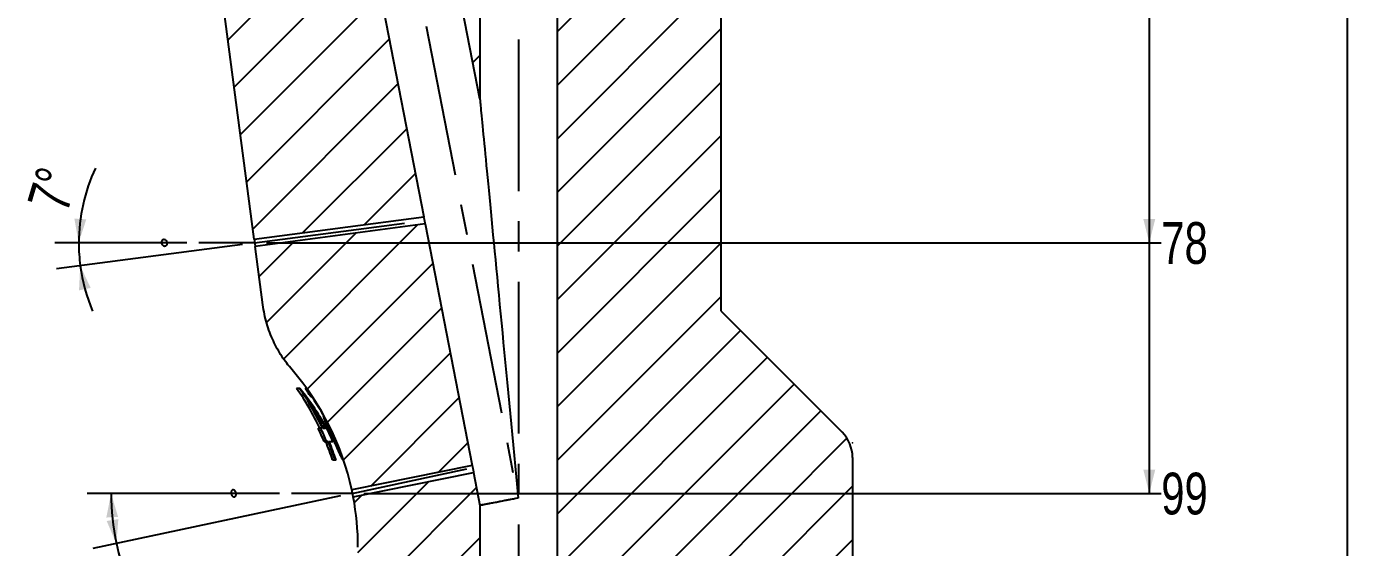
# Model space of a CAD drawing. Header units: millimetres. Extents: x 8 to 871, y 8 to 585.
# Drawn here: x 361 to 473.7, y 326.3 to 369.9 of the extents above; entities that cross this region are included whole.
import ezdxf

# ---------------------------------------------------------------- set-up
doc = ezdxf.new("R2010")
doc.units = ezdxf.units.MM
doc.header["$PDSIZE"] = -1
doc.linetypes.add('CENTERX2', pattern=[20.32, 12.7, -2.54, 2.54, -2.54])
for name, color, linetype in [('CENTERLINE', 4, 'CENTERX2'), ('DIMENSIONS', 2, 'Continuous'), ('HATCH', 3, 'Continuous')]:
    doc.layers.add(name, color=color, linetype=linetype)
doc.layers.add('OUTLINE', color=7, linetype='Continuous', lineweight=25)
doc.styles.add('SLDTEXTSTYLE0', font='TXT', dxfattribs={"width": 0.75})
doc.dimstyles.new('SLDDIMSTYLE3', dxfattribs={"dimtxt": 3.5, "dimasz": 2, "dimexe": 0, "dimexo": 0.0625, "dimgap": 0.875, "dimtad": 1, "dimrnd": 1e-09, "dimzin": 12, "dimdsep": 46, "dimtxsty": 'SLDTEXTSTYLE0', "dimsah": 1, "dimcen": 0.09, "dimadec": 0, "dimazin": 3, "dimtol": 1, "dimtp": 0.05, "dimtm": 0.05, "dimtfac": 1, "dimtofl": 0, "dimtmove": 0, "dimatfit": 3, "dimfxl": 0, "dimfrac": 2, "dimtolj": 1, "dimarcsym": 0})
doc.dimstyles.new('SLDDIMSTYLE6', dxfattribs={"dimtxt": 3.5, "dimasz": 2, "dimexe": 0, "dimexo": 0.0625, "dimgap": 0.875, "dimtad": 0, "dimtih": 1, "dimtoh": 1, "dimrnd": 1e-09, "dimzin": 12, "dimdsep": 46, "dimtxsty": 'SLDTEXTSTYLE0', "dimsah": 1, "dimcen": 0.09, "dimadec": 0, "dimazin": 3, "dimtfac": 1, "dimtofl": 0, "dimtmove": 0, "dimatfit": 3, "dimfxl": 0, "dimfrac": 2, "dimtolj": 1, "dimtzin": 12, "dimarcsym": 0})
doc.dimstyles.new('SLDDIMSTYLE7', dxfattribs={"dimtxt": 3.5, "dimasz": 2, "dimexe": 0, "dimexo": 0.0625, "dimgap": 0.875, "dimtad": 1, "dimdec": 4, "dimzin": 12, "dimdsep": 46, "dimtxsty": 'SLDTEXTSTYLE0', "dimsah": 1, "dimcen": 0.09, "dimadec": 0, "dimazin": 3, "dimtfac": 1, "dimtdec": 0, "dimtofl": 0, "dimtmove": 0, "dimatfit": 3, "dimfxl": 0, "dimfrac": 2, "dimtolj": 1, "dimtzin": 12, "dimarcsym": 0})

# ---------------------------------------------------------------- blocks, each defined once
blk = doc.blocks.new('_D_9')
at = {"layer": 'DIMENSIONS'}
for p, q in [((455.1, 372.83), (455.1, 351.83)), ((381.05, 351.83), (456.1, 351.83))]:
    blk.add_line(p, q, dxfattribs=at)
blk.add_solid([(455.1, 351.83), (455.6, 353.83), (454.6, 353.83)], dxfattribs=at)
at = {"layer": 'DIMENSIONS', "insert": (456.1, 353.57), "char_height": 3.5, "attachment_point": 1, "style": 'SLDTEXTSTYLE0'}
blk.add_mtext('78', dxfattribs=at)
blk = doc.blocks.new('_D_10')
at = {"layer": 'DIMENSIONS'}
for p, q in [((455.1, 351.83), (455.1, 330.83)), ((389.24, 330.83), (456.1, 330.83))]:
    blk.add_line(p, q, dxfattribs=at)
blk.add_solid([(455.1, 330.83), (455.6, 332.83), (454.6, 332.83)], dxfattribs=at)
at = {"layer": 'DIMENSIONS', "insert": (456.1, 332.57), "char_height": 3.5, "attachment_point": 1, "style": 'SLDTEXTSTYLE0'}
blk.add_mtext('99', dxfattribs=at)
blk = doc.blocks.new('_D_11')
at = {"layer": 'DIMENSIONS'}
for p, q in [((382.15, 330.83), (366.03, 330.83)), ((387.26, 330.63), (366.51, 326.21))]:
    blk.add_line(p, q, dxfattribs=at)
for start, end in [(180, 192.0175), (192.0175, 227.7127)]:
    blk.add_arc((388.24, 330.83), 20.21, start, end, dxfattribs=at)
for points in [[(368.03, 330.83), (367.63, 328.81), (368.62, 328.86)], [(368.47, 326.63), (368.64, 328.68), (367.66, 328.52)]]:
    blk.add_solid(points, dxfattribs=at)
at = {"layer": 'DIMENSIONS', "insert": (373.68, 323.98), "char_height": 3.5, "attachment_point": 1, "rotation": 307.8343, "style": 'SLDTEXTSTYLE0'}
blk.add_mtext('12°', dxfattribs=at)
blk = doc.blocks.new('_D_17')
at = {"layer": 'DIMENSIONS'}
for p, q in [((374.39, 351.83), (363.31, 351.83)), ((379.05, 351.7), (363.46, 349.65))]:
    blk.add_line(p, q, dxfattribs=at)
for start, end in [(154.7995, 180), (180, 187.4918), (187.4918, 202.9191)]:
    blk.add_arc((380.05, 351.83), 14.73, start, end, dxfattribs=at)
for points in [[(365.31, 351.83), (365.95, 353.8), (364.95, 353.86)], [(365.44, 349.91), (365.34, 347.85), (366.32, 348.05)]]:
    blk.add_solid(points, dxfattribs=at)
at = {"layer": 'DIMENSIONS', "insert": (360.97, 355.2), "char_height": 3.5, "attachment_point": 1, "rotation": 73.3935, "style": 'SLDTEXTSTYLE0'}
blk.add_mtext('7°', dxfattribs=at)
blk = doc.blocks.new('_D_31')
at = {"layer": 'DIMENSIONS'}
for p, q in [((435.59, 429.83), (473.7, 429.83)), ((471.7, 429.83), (471.7, 187.34)), ((387.93, 187.34), (473.7, 187.34))]:
    blk.add_line(p, q, dxfattribs=at)
for points in [[(471.7, 429.83), (471.2, 427.83), (472.2, 427.83)], [(471.7, 187.34), (472.2, 189.34), (471.2, 189.34)]]:
    blk.add_solid(points, dxfattribs=at)
at = {"layer": 'DIMENSIONS', "attachment_point": 1, "rotation": 90, "style": 'SLDTEXTSTYLE0'}
for s, insert, char_height in [('±0,05', (468.2, 311.09), 2.5), ('242,5', (467.19, 298.16), 3.5)]:
    blk.add_mtext(s, dxfattribs=dict(at, insert=insert, char_height=char_height))

msp = doc.modelspace()

# ---------------------------------------------------------------- hatches: boundary and pattern name
at = {"layer": 'HATCH'}
h = msp.add_hatch(dxfattribs=at)
h.set_pattern_fill('ANSI31', color=256, angle=3e-322, style=0)
h.paths.add_polyline_path([(389.53472, 429.83342), (386.14021, 429.83342), (398.95884, 363.88728), (398.95884, 429.83342), (394.00343, 429.83342), (394.00343, 429.73342), (393.44746, 429.73342), (393.44746, 429.83342), (392.13132, 429.83342), (392.13132, 429.73342), (391.57995, 429.73342), (391.57995, 429.83342), (390.32702, 429.83342), (390.32702, 429.73342), (389.53472, 429.73342)], flags=0)
h = msp.add_hatch(dxfattribs=at)
h.set_pattern_fill('ANSI31', color=256, angle=3e-322, style=0)
edge = h.paths.add_edge_path(flags=0)
edge.add_arc((427.20884, 159.8852), 3, 270, 360)
edge.add_line((430.20884, 159.8852), (430.20884, 204.63342))
edge.add_line((430.20884, 204.63342), (424.35884, 204.63342))
edge.add_line((424.35884, 204.63342), (424.35884, 271.73342))
edge.add_line((424.35884, 271.73342), (411.35884, 271.73342))
edge.add_line((411.35884, 271.73342), (409.31591, 275.13342))
edge.add_line((409.31591, 275.13342), (411.35884, 278.53342))
edge.add_line((411.35884, 278.53342), (424.35884, 278.53342))
edge.add_line((424.35884, 278.53342), (424.35884, 284.73342))
edge.add_line((424.35884, 284.73342), (430.20884, 284.73342))
edge.add_line((430.20884, 284.73342), (430.20884, 333.84078))
edge.add_arc((427.20884, 333.84078), 3, 0, 45)
edge.add_line((429.33016, 335.9621), (419.15884, 346.13342))
edge.add_line((419.15884, 346.13342), (419.15884, 410.83342))
edge.add_line((419.15884, 410.83342), (419.15884, 429.83342))
edge.add_line((419.15884, 429.83342), (405.45884, 429.83342))
edge.add_line((405.45884, 429.83342), (405.45884, 156.8852))
edge.add_line((405.45884, 156.8852), (427.20884, 156.8852))
h = msp.add_hatch(dxfattribs=at)
h.set_pattern_fill('ANSI31', color=256, angle=3e-322, style=0)
h.paths.add_polyline_path([(390.32445, 374.24188), (377.35248, 372.53598), (380.03589, 352.13086), (394.25883, 354.00127)], flags=0)
h = msp.add_hatch(dxfattribs=at)
h.set_pattern_fill('ANSI31', color=256, angle=3e-322, style=0)
edge = h.paths.add_edge_path(flags=0)
edge.add_spline(control_points=[(380.75872, 346.63433), (381.16567, 343.5398), (383.20683, 341.17856)], knot_values=[0, 0, 0, 1, 1, 1], weights=[1, 0.957948102, 1], degree=2, periodic=0)
edge.add_arc((366.03384, 326.33342), 22.7, 12.1911692, 40.8416719, ccw=False)
edge.add_line((388.22192, 331.12707), (398.30858, 333.16712))
edge.add_line((398.30858, 333.16712), (394.37353, 353.41119))
edge.add_line((394.37353, 353.41119), (380.11412, 351.53598))
edge.add_line((380.11412, 351.53598), (380.75872, 346.63433))
h = msp.add_hatch(dxfattribs=at)
h.set_pattern_fill('ANSI31', color=256, angle=3e-322, style=0)
edge = h.paths.add_edge_path(flags=0)
edge.add_line((388.32693, 292.58989), (388.31504, 292.07704))
edge.add_line((388.31504, 292.07704), (388.11499, 292.07704))
edge.add_line((388.11499, 292.07704), (388.09674, 291.28966))
edge.add_spline(control_points=[(388.09674, 291.28966), (388.16342, 291.28966), (388.2301, 291.28966), (388.29679, 291.28966)], knot_values=[0.000027145, 0.000027145, 0.000027145, 0.000027145, 0.000227198, 0.000227198, 0.000227198, 0.000227198], weights=[1, 1, 1, 1], degree=3, periodic=0)
edge.add_line((388.29679, 291.28966), (388.20941, 287.51979))
edge.add_spline(control_points=[(388.20941, 287.51979), (388.14272, 287.51979), (388.07604, 287.51979), (388.00935, 287.51979)], knot_values=[0.000063401, 0.000063401, 0.000063401, 0.000063401, 0.000263455, 0.000263455, 0.000263455, 0.000263455], weights=[1, 1, 1, 1], degree=3, periodic=0)
edge.add_line((388.00935, 287.51979), (387.8951, 282.59093))
edge.add_spline(control_points=[(387.8951, 282.59093), (387.96179, 282.59093), (388.02847, 282.59093), (388.09516, 282.59093)], knot_values=[0.000003479, 0.000003479, 0.000003479, 0.000003479, 0.000203532, 0.000203532, 0.000203532, 0.000203532], weights=[1, 1, 1, 1], degree=3, periodic=0)
edge.add_line((388.09516, 282.59093), (388.01693, 279.21584))
edge.add_spline(control_points=[(388.01693, 279.21584), (387.95024, 279.21584), (387.88356, 279.21584), (387.81687, 279.21584)], knot_values=[0.00007805, 0.00007805, 0.00007805, 0.00007805, 0.000278104, 0.000278104, 0.000278104, 0.000278104], weights=[1, 1, 1, 1], degree=3, periodic=0)
edge.add_line((387.81687, 279.21584), (387.74802, 276.24542))
edge.add_line((387.74802, 276.24542), (387.94807, 276.24542))
edge.add_line((387.94807, 276.24542), (387.90636, 274.44593))
edge.add_line((387.90636, 274.44593), (387.70631, 274.44593))
edge.add_line((387.70631, 274.44593), (386.33384, 215.2352))
edge.add_arc((396.33118, 215.00347), 10.00003, 178.6721568, 196.096265)
edge.add_line((386.72318, 212.23094), (387.94978, 207.98024))
edge.add_arc((368.73384, 202.4352), 20, 0, 16.096265, ccw=False)
edge.add_line((388.73384, 202.4352), (388.73384, 196.6352))
edge.add_arc((363.80884, 196.6352), 24.925, 338.0918747, 360, ccw=False)
edge.add_line((386.93384, 187.3352), (398.95884, 182.95846))
edge.add_line((398.95884, 182.95846), (398.95884, 329.8218))
edge.add_line((398.95884, 329.8218), (398.42307, 332.57812))
edge.add_line((398.42307, 332.57812), (388.34086, 330.53898))
edge.add_arc((366.03384, 326.33342), 22.7, 0, 10.6766993, ccw=False)
edge.add_line((388.73384, 326.33342), (388.73384, 318.83342))
edge.add_arc((383.73384, 318.83342), 5, 358.6721568, 360, ccw=False)
edge.add_line((388.7325, 318.71755), (388.38532, 303.7398))
edge.add_line((388.38532, 303.7398), (388.58538, 303.7398))
edge.add_line((388.58538, 303.7398), (388.56448, 302.83817))
edge.add_line((388.56448, 302.83817), (388.36442, 302.83817))
edge.add_line((388.36442, 302.83817), (388.33309, 301.48648))
edge.add_spline(control_points=[(388.33309, 301.48648), (388.39978, 301.48648), (388.46646, 301.48648), (388.53314, 301.48648)], knot_values=[0.000032234, 0.000032234, 0.000032234, 0.000032234, 0.000232288, 0.000232288, 0.000232288, 0.000232288], weights=[1, 1, 1, 1], degree=3, periodic=0)
edge.add_line((388.53314, 301.48648), (388.35458, 293.78268))
edge.add_line((388.35458, 293.78268), (388.15452, 293.78268))
edge.add_line((388.15452, 293.78268), (388.14975, 293.57667))
edge.add_line((388.14975, 293.57667), (388.3498, 293.57667))
edge.add_line((388.3498, 293.57667), (388.33735, 293.03935))
edge.add_spline(control_points=[(388.33735, 293.03935), (388.27066, 293.03935), (388.20398, 293.03935), (388.13729, 293.03935)], knot_values=[0.000008576, 0.000008576, 0.000008576, 0.000008576, 0.00020863, 0.00020863, 0.00020863, 0.00020863], weights=[1, 1, 1, 1], degree=3, periodic=0)
edge.add_line((388.13729, 293.03935), (388.12687, 292.58989))
edge.add_line((388.12687, 292.58989), (388.32693, 292.58989))

# ---------------------------------------------------------------- linework, layer by layer
at = {"color": 51, "linetype": 'Continuous', "lineweight": 18}
msp.add_point((430.20884, 335.08342), dxfattribs=at)
at = {"layer": 'CENTERLINE'}
for p, q in [((382.82938, 429.83342), (402.20884, 330.13474)), ((402.20884, 429.83342), (402.20884, 155.70133)), ((380.04523, 351.83342), (393.89382, 353.6546)), ((380.04523, 351.83342), (375.3898, 351.83342)), ((388.23635, 330.83342), (397.87337, 332.88491)), ((388.23635, 330.83342), (383.14706, 330.83342))]:
    msp.add_line(p, q, dxfattribs=at)
at = {"layer": 'OUTLINE'}
for p, q in [((398.95884, 363.88728), (386.14021, 429.83342)), ((398.95884, 429.83342), (398.95884, 363.88728)), ((405.45884, 156.8852), (405.45884, 429.83342)), ((419.15884, 410.83342), (419.15884, 346.13342)), ((390.32445, 374.24188), (394.25883, 354.00127)), ((380.03589, 352.13086), (377.35248, 372.53598)), ((380.03589, 352.13086), (394.25883, 354.00127)), ((394.37353, 353.41119), (380.11412, 351.53598)), ((394.37353, 353.41119), (398.30858, 333.16712)), ((380.75872, 346.63433), (380.11412, 351.53598)), ((419.15884, 346.13342), (429.33016, 335.9621)), ((383.85266, 339.63748), (383.59002, 339.63748)), ((384.79196, 339.0921), (384.66328, 339.0921)), ((384.80853, 338.37895), (384.6843, 338.37895)), ((384.85325, 339.00531), (384.75293, 339.00531)), ((385.95893, 337.20834), (385.92845, 337.20834)), ((385.96295, 337.14057), (385.99497, 337.14057)), ((385.53183, 336.31068), (385.39596, 336.31068)), ((385.74809, 336.31068), (385.53183, 336.31068)), ((385.81182, 336.31068), (386.01675, 336.31068)), ((386.12117, 336.31068), (386.01675, 336.31068)), ((386.22873, 336.69831), (386.17504, 336.69831)), ((386.47731, 336.0162), (386.35278, 336.0162)), ((385.89856, 335.17111), (386.03662, 335.17111)), ((386.24757, 335.17111), (386.03662, 335.17111)), ((386.32113, 335.17111), (386.63546, 335.17111)), ((387.2399, 334.28152), (387.2922, 334.28152)), ((430.20884, 333.84078), (430.20884, 284.73342)), ((386.60504, 333.6352), (386.89463, 333.6352)), ((398.30858, 333.16712), (388.22192, 331.12707)), ((388.34086, 330.53898), (398.42307, 332.57812)), ((398.42307, 332.57812), (398.95884, 329.8218)), ((398.95884, 329.8218), (398.95884, 182.95846))]:
    msp.add_line(p, q, dxfattribs=at)
at = {"layer": 'OUTLINE', "flags": 128}
for points in [[(398.95884, 363.88728), (398.95998, 363.87547), (398.96339, 363.84001), (398.96908, 363.78095), (398.97704, 363.69832), (398.98725, 363.59218), (398.99973, 363.46261), (399.01446, 363.30969), (399.03142, 363.13354), (399.05061, 362.93427), (399.072, 362.71203), (399.0956, 362.46696), (399.12138, 362.19926), (399.14932, 361.90909), (399.1794, 361.59668), (399.21161, 361.26221), (399.24591, 360.90595), (399.28229, 360.52814), (399.32072, 360.12903), (399.36117, 359.70892), (399.40362, 359.26809), (399.44803, 358.80686), (399.49437, 358.32554), (399.54262, 357.82448), (399.59274, 357.30402), (399.64468, 356.76453), (399.69843, 356.2064), (399.75393, 355.63), (399.81115, 355.03574), (399.87005, 354.42404), (399.93059, 353.79533), (399.99272, 353.15004), (400.0564, 352.48863), (400.1216, 351.81157), (400.18825, 351.11932), (400.25633, 350.41237), (400.32577, 349.69122), (400.39652, 348.95637), (400.46855, 348.20834), (400.54179, 347.44765), (400.61621, 346.67484), (400.69174, 345.89043), (400.76833, 345.095), (400.84593, 344.28908), (400.92449, 343.47325), (401.00394, 342.64808), (401.08424, 341.81414), (401.16533, 340.97202), (401.24715, 340.12231), (401.32964, 339.26561), (401.41275, 338.4025), (401.49641, 337.53361), (401.58057, 336.65954), (401.66518, 335.78089), (401.75016, 334.89829), (401.83547, 334.01236), (401.92104, 333.1237), (402.00681, 332.23296), (402.09272, 331.34074), (402.17871, 330.44768)], [(402.17871, 330.44768), (401.9497, 330.40317), (401.72174, 330.35886), (401.49597, 330.31497), (401.27356, 330.27174), (401.05568, 330.22939), (400.84343, 330.18813), (400.63792, 330.14818), (400.44019, 330.10975), (400.25128, 330.07303), (400.07215, 330.03821), (399.90373, 330.00547), (399.7469, 329.97499), (399.60244, 329.94691), (399.47112, 329.92138), (399.3536, 329.89854), (399.2505, 329.8785), (399.16234, 329.86136), (399.08959, 329.84722), (399.03261, 329.83614), (398.99169, 329.82819), (398.96706, 329.8234), (398.95884, 329.8218)]]:
    msp.add_lwpolyline(points, dxfattribs=at)
at = {"layer": 'OUTLINE'}
for centre, radius, start, end in [((366.03384, 326.33342), 22.7, 12.1911692, 40.8416719), ((364.90522, 326.50131), 22.84032, 25.4342812, 35.1087623), ((364.89075, 326.49857), 23.05008, 25.1941174, 34.7513232), ((365.22933, 326.43155), 22.8306, 25.639931, 31.5542972), ((364.54657, 326.43449), 23.07024, 22.2529789, 25.3465398), ((364.52451, 326.42999), 23.28692, 22.0469507, 25.1064896), ((365.59974, 326.3634), 22.80521, 22.7191872, 25.8606803), ((427.20884, 333.84078), 3, 0, 45), ((364.66564, 326.38887), 23.10511, 18.2778006, 22.3398472), ((364.65249, 326.3879), 23.31292, 18.1117047, 22.1327003), ((365.09595, 326.37072), 22.97727, 18.4308258, 22.5198999), ((366.03384, 326.33342), 22.7, 0, 10.6766993)]:
    msp.add_arc(centre, radius, start, end, dxfattribs=at)
for points, knots in [([(394.37353, 353.41119), (394.3732, 353.41449), (394.37256, 353.4211), (394.36703, 353.47251), (394.35732, 353.54801), (394.34265, 353.64183), (394.32365, 353.74232), (394.30225, 353.83859), (394.2816, 353.92025), (394.26568, 353.97774), (394.25933, 353.99952), (394.25893, 354.00093), (394.25883, 354.00127)], [0, 0, 0, 0, 0.107199911, 0.214397641, 0.321619165, 0.42870237, 0.535576654, 0.642648352, 0.750387263, 0.858516039, 0.966059432, 1, 1, 1, 1]), ([(372.68049, 351.64604), (372.69094, 351.67407), (372.71186, 351.73014), (372.71384, 351.83156), (372.69321, 351.9317), (372.65039, 352.02118), (372.59059, 352.08939), (372.52027, 352.12873), (372.4473, 352.13473), (372.37988, 352.10671), (372.32569, 352.04784), (372.29096, 351.96479), (372.27975, 351.86693), (372.29339, 351.76533), (372.33034, 351.67142), (372.38632, 351.59578), (372.45486, 351.54692), (372.52823, 351.53025), (372.5977, 351.54798), (372.64962, 351.59072), (372.6719, 351.63066), (372.68049, 351.64604)], [0, 0, 0, 0, 0.053687062, 0.107374875, 0.161060539, 0.214746347, 0.268435042, 0.322124522, 0.375812288, 0.429497393, 0.483183665, 0.53687217, 0.590561011, 0.644247326, 0.697932026, 0.751621187, 0.805309948, 0.858999668, 0.912684795, 0.966369937, 1, 1, 1, 1]), ([(380.03589, 352.13086), (380.03594, 352.13045), (380.03613, 352.12887), (380.03889, 352.10582), (380.04607, 352.0468), (380.05645, 351.96337), (380.06901, 351.86539), (380.08245, 351.7638), (380.09521, 351.67014), (380.10444, 351.60411), (380.11102, 351.55765), (380.11383, 351.538), (380.11406, 351.53639), (380.11412, 351.53598)], [0, 0, 0, 0, 0.036721403, 0.144047818, 0.251376073, 0.358711781, 0.466047636, 0.573374175, 0.680701448, 0.788032646, 0.85526944, 0.962597413, 1, 1, 1, 1]), ([(383.20683, 341.17856), (383.05387, 341.36283), (382.74793, 341.73137), (382.3359, 342.32639), (381.96111, 342.95058), (381.62256, 343.61828), (381.32621, 344.32452), (381.07792, 345.07178), (380.88079, 345.84265), (380.79949, 346.36992), (380.75872, 346.63433)], [0, 0, 0, 0, 0.118437979, 0.23687553, 0.357642102, 0.478408589, 0.60693304, 0.736183903, 0.867702681, 1, 1, 1, 1]), ([(386.12117, 336.31068), (385.95717, 336.59441), (385.66957, 337.09193), (385.21809, 337.79126), (384.78823, 338.41514), (384.33521, 339.03208), (384.01359, 339.43558), (383.85266, 339.63748)], [0, 0, 0, 0, 0.248462795, 0.435683645, 0.623163344, 0.811443111, 1, 1, 1, 1]), ([(384.36294, 339.61918), (384.35569, 339.62535), (384.33031, 339.64697), (384.3274, 339.63406), (384.32532, 339.62484)], [0, 0, 0, 0, 0.28565592, 1, 1, 1, 1]), ([(384.32532, 339.62484), (384.32806, 339.61634), (384.33354, 339.59939), (384.36744, 339.54101), (384.40645, 339.47792), (384.45167, 339.40725), (384.50666, 339.32344), (384.57895, 339.21526), (384.63227, 339.13739), (384.66328, 339.0921)], [0, 0, 0, 0, 0.146562901, 0.292318253, 0.401224327, 0.510281389, 0.654638989, 0.799126123, 1, 1, 1, 1]), ([(384.66328, 339.0921), (384.67702, 339.07246), (384.70002, 339.03961), (384.72754, 339.00305), (384.74407, 338.98291), (384.75301, 338.97419), (384.75457, 338.9751), (384.75405, 338.9775), (384.75399, 338.97776)], [0, 0, 0, 0, 0.3176822033, 0.5314117149, 0.6996225224, 0.841317732, 0.9833015556, 1, 1, 1, 1]), ([(386.01675, 336.31068), (385.91481, 336.48546), (385.65968, 336.92293), (385.22085, 337.61489), (384.86327, 338.12409), (384.6843, 338.37895)], [0, 0, 0, 0, 0.2494466983, 0.6243373026, 1, 1, 1, 1]), ([(384.75399, 338.97776), (384.75242, 338.98893), (384.74956, 339.00922), (384.76798, 339.00366), (384.79855, 338.97756), (384.83098, 338.94024), (384.84766, 338.92104)], [0, 0, 0, 0, 0.2823552964, 0.5124442818, 0.7491387321, 1, 1, 1, 1]), ([(384.84766, 338.92104), (384.86163, 338.9038), (384.88842, 338.87072), (384.93985, 338.8012), (384.9981, 338.71952), (385.04186, 338.6553), (385.06554, 338.62055)], [0, 0, 0, 0, 0.25171433, 0.482858013, 0.720199056, 1, 1, 1, 1]), ([(385.06554, 338.62055), (385.13854, 338.5109), (385.28487, 338.2911), (385.50231, 337.94334), (385.71815, 337.58306), (385.85824, 337.33346), (385.92845, 337.20834)], [0, 0, 0, 0, 0.247045699, 0.495215991, 0.746976584, 1, 1, 1, 1]), ([(385.95892, 337.14594), (385.93891, 337.17687), (385.89889, 337.23869), (385.85613, 337.29403), (385.83014, 337.3153), (385.8223, 337.30105), (385.83218, 337.25313), (385.85723, 337.17624), (385.89743, 337.07014), (385.95367, 336.93153), (386.02525, 336.76209), (386.11752, 336.54888), (386.22663, 336.30037), (386.31072, 336.11093), (386.35278, 336.0162)], [0, 0, 0, 0, 0.076280218, 0.152501338, 0.229047316, 0.30559249, 0.378056971, 0.450556067, 0.527262884, 0.604015188, 0.692912582, 0.78185321, 0.890912219, 1, 1, 1, 1]), ([(385.92845, 337.20834), (385.93243, 337.20108), (385.94037, 337.18654), (385.95077, 337.16678), (385.95818, 337.15208), (385.96239, 337.14306), (385.96346, 337.13972), (385.96194, 337.14131), (385.95982, 337.14456), (385.95892, 337.14594)], [0, 0, 0, 0, 0.191510919, 0.38322131, 0.53936884, 0.668579565, 0.798408316, 0.914172818, 1, 1, 1, 1]), ([(386.72726, 335.45726), (386.75711, 335.38902), (386.81698, 335.25212), (386.92493, 335.00143), (387.01865, 334.78012), (387.09794, 334.59094), (387.15023, 334.46805), (387.19606, 334.36468), (387.227, 334.3007), (387.24163, 334.27695), (387.2427, 334.28774), (387.23133, 334.32939), (387.21381, 334.385), (387.18786, 334.46239), (387.15061, 334.5677), (387.09552, 334.71581), (387.02945, 334.8861), (386.92896, 335.136), (386.79476, 335.45272), (386.64495, 335.78434), (386.51153, 336.06511), (386.40527, 336.2806), (386.3214, 336.44419), (386.26478, 336.54963), (386.22463, 336.62139), (386.19308, 336.67415), (386.17494, 336.69991), (386.17137, 336.6982), (386.18131, 336.6693), (386.20669, 336.60974), (386.24412, 336.52601), (386.28919, 336.42689), (386.3415, 336.31302), (386.41979, 336.14308), (386.5141, 335.93615), (386.62386, 335.69174), (386.69271, 335.53562), (386.72726, 335.45726)], [0, 0, 0, 0, 0.036502101, 0.07322208, 0.134412784, 0.156323978, 0.17862082, 0.207045831, 0.227883033, 0.241384924, 0.255011264, 0.27056204, 0.284274471, 0.298327367, 0.323169759, 0.348663218, 0.382339026, 0.416286735, 0.483723889, 0.551134678, 0.594270907, 0.637709039, 0.671842375, 0.688896609, 0.706464882, 0.725730958, 0.739730733, 0.750781289, 0.761820843, 0.7810339, 0.800156898, 0.819729249, 0.843555993, 0.867415441, 0.916328782, 0.958006135, 1, 1, 1, 1]), ([(386.35278, 336.0162), (386.41856, 335.87138), (386.51755, 335.65346), (386.64653, 335.35916), (386.75364, 335.1143), (386.87117, 334.84763), (386.99362, 334.57447), (387.10879, 334.32141), (387.21382, 334.09544), (387.29142, 333.93447), (387.34581, 333.82675), (387.39195, 333.73967), (387.43666, 333.66459), (387.46857, 333.62899), (387.48101, 333.64226), (387.47488, 333.7001), (387.4499, 333.80354), (387.40717, 333.94736), (387.34717, 334.12896), (387.27013, 334.34596), (387.17594, 334.59656), (387.07747, 334.84577), (386.9814, 335.08018), (386.92177, 335.2203), (386.89181, 335.29071)], [0, 0, 0, 0, 0.0744848, 0.11207988, 0.1496366, 0.199008347, 0.24992703, 0.299278581, 0.349926348, 0.401471275, 0.428126918, 0.454779265, 0.502643998, 0.552110666, 0.596918888, 0.642997723, 0.688137429, 0.734539705, 0.780628487, 0.8278755, 0.877369243, 0.928083513, 0.963863065, 1, 1, 1, 1]), ([(398.30858, 333.16712), (398.30901, 333.16564), (398.31008, 333.162), (398.32024, 333.12677), (398.338, 333.06096), (398.3593, 332.97338), (398.38017, 332.87437), (398.39778, 332.77504), (398.41073, 332.68634), (398.41887, 332.61895), (398.42256, 332.58319), (398.42292, 332.57956), (398.42307, 332.57812)], [0, 0, 0, 0, 0.072370881, 0.179298676, 0.2864956, 0.393948891, 0.501206868, 0.608104011, 0.715061995, 0.822450861, 0.929992685, 1, 1, 1, 1]), ([(378.21626, 330.59088), (378.19493, 330.61233), (378.15227, 330.65522), (378.10775, 330.74692), (378.08435, 330.84635), (378.0856, 330.9448), (378.11114, 331.03048), (378.1582, 331.09396), (378.22151, 331.12802), (378.29398, 331.12885), (378.36743, 331.09637), (378.43355, 331.03422), (378.48484, 330.94939), (378.51545, 330.85143), (378.52191, 330.75138), (378.50351, 330.66051), (378.46238, 330.58913), (378.40315, 330.54515), (378.33276, 330.53404), (378.26762, 330.5526), (378.23053, 330.58024), (378.21626, 330.59088)], [0, 0, 0, 0, 0.0536895337, 0.1073770576, 0.1610666638, 0.2147541625, 0.268441461, 0.3221321567, 0.3758203634, 0.4295092067, 0.4831965717, 0.5368856837, 0.590573387, 0.64426381, 0.697951601, 0.7516392591, 0.8053282207, 0.8590170522, 0.9127054261, 0.9663941637, 1, 1, 1, 1]), ([(388.34086, 330.53898), (388.3408, 330.53927), (388.34055, 330.54058), (388.33705, 330.5583), (388.32819, 330.60299), (388.31541, 330.66726), (388.297, 330.75922), (388.27675, 330.85954), (388.25695, 330.95682), (388.23985, 331.04023), (388.22754, 331.09992), (388.22241, 331.12467), (388.22203, 331.12654), (388.22192, 331.12707)], [0, 0, 0, 0, 0.031589935, 0.13892385, 0.206108149, 0.313442438, 0.420776632, 0.528109565, 0.635442329, 0.742776192, 0.850111502, 0.957445198, 1, 1, 1, 1]), ([(402.17871, 330.44768), (402.04152, 330.41957), (401.76495, 330.3629), (401.40253, 330.2901), (401.09367, 330.22874), (400.83546, 330.17794), (400.58466, 330.12903), (400.34678, 330.08303), (400.12567, 330.04062), (399.92007, 330.00146), (399.72912, 329.96532), (399.55743, 329.93303), (399.40749, 329.90497), (399.27791, 329.88083), (399.16801, 329.86043), (399.06257, 329.84092), (398.97717, 329.82518), (398.96499, 329.82294), (398.95884, 329.8218)], [0, 0, 0, 0, 0.082024089, 0.165351718, 0.220199702, 0.275046809, 0.331528182, 0.388009361, 0.442147277, 0.496285012, 0.552051992, 0.607819315, 0.660999823, 0.714179622, 0.768954726, 0.823729271, 0.910984185, 1, 1, 1, 1])]:
    msp.add_open_spline(points, degree=3, knots=knots, dxfattribs=at)

# ---------------------------------------------------------------- dimensions: what is measured, and where the dimension line sits
at = {"layer": 'DIMENSIONS'}
for feature_location, offset, picture, middle in [((380.04523, 351.83342), (76.05607, 0), '_D_9', (458.68741, 351.83342)), ((388.23635, 330.83342), (67.86495, 0), '_D_10', (458.68741, 330.83342))]:
    dim = msp.add_ordinate_dim(feature_location=feature_location, offset=offset, dtype=0, origin=(435.20884, 429.83342), dimstyle='SLDDIMSTYLE6', dxfattribs=at)
    dim.commit()
    dim.dimension.update_dxf_attribs({"geometry": picture, "text_midpoint": middle})
dim = msp.add_linear_dim(base=(471.70139, 187.3352), p1=(434.58919, 429.83342), p2=(386.93384, 187.3352), angle=90, dimstyle='SLDDIMSTYLE3', dxfattribs=at)
dim.commit()
dim.dimension.update_dxf_attribs({"geometry": '_D_31', "text_midpoint": (471.70139, 308.58431), "dimtype": 160})
for base, line1, line2, picture, middle in [((365.3451, 350.87098), ((380.04523, 351.83342), (375.3898, 351.83342)), ((393.89382, 353.6546), (380.04523, 351.83342)), '_D_17', (365.92808, 356.04366)), ((368.13698, 328.71779), ((388.23635, 330.83342), (383.14706, 330.83342)), ((397.87337, 332.88491), (388.23635, 330.83342)), '_D_11', (372.27441, 318.43677))]:
    dim = msp.add_angular_dim_2l(base=base, line1=line1, line2=line2, dimstyle='SLDDIMSTYLE7', dxfattribs=at)
    dim.commit()
    dim.dimension.update_dxf_attribs({"geometry": picture, "text_midpoint": middle, "dimtype": 162})

doc.saveas('drawing.dxf')
